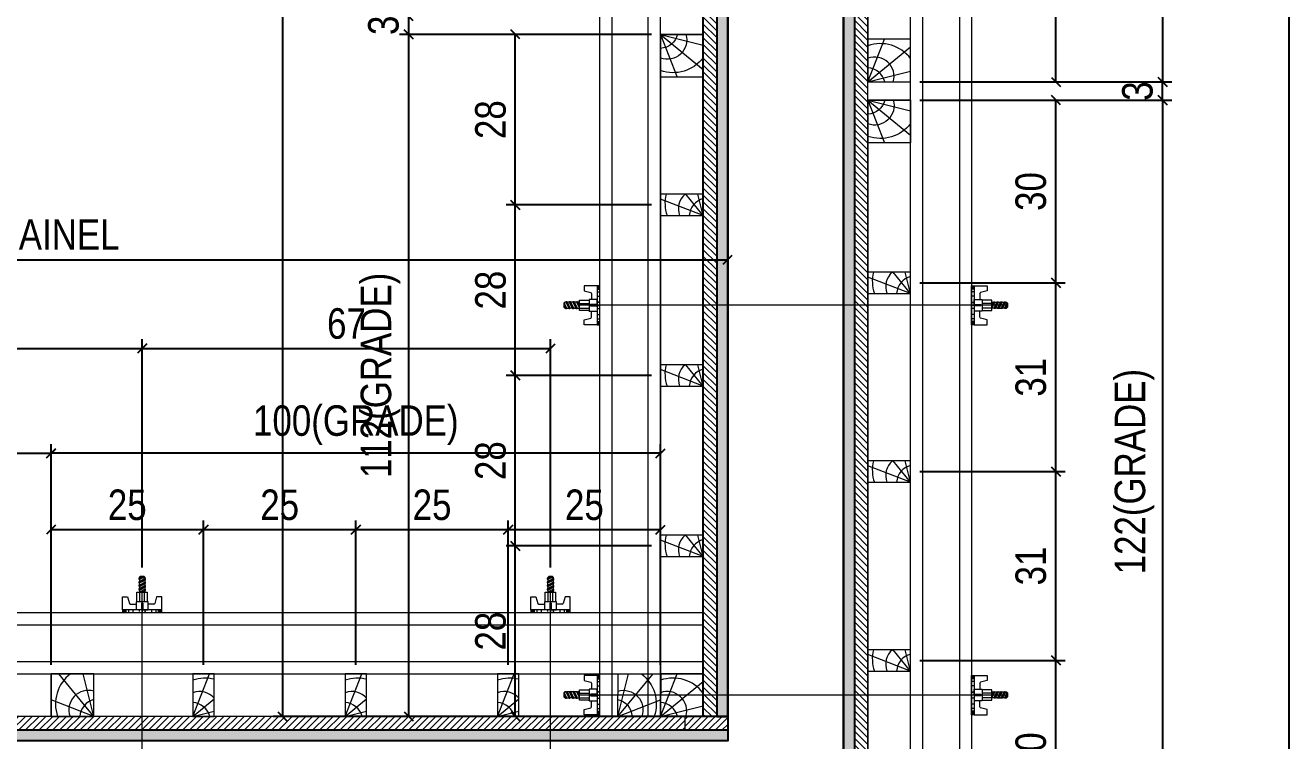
# Model space of a CAD drawing. Extents: x 14400 to 27878, y -21631 to 6985.
# Drawn here: x 16708.5 to 16986.4, y -2882.3 to -2724.8 of the extents above; entities that cross this region are included whole.
import ezdxf

# ---------------------------------------------------------------- set-up
doc = ezdxf.new("R2010")
doc.units = 0
for name, color, linetype in [('CHAPA', 1, 'Continuous'), ('COTA', 241, 'Continuous'), ('F-PILARES-S', 170, 'Continuous'), ('MEIO_PONT', 93, 'Continuous'), ('SARRAFO', 251, 'Continuous')]:
    doc.layers.add(name, color=color, linetype=linetype)
for name, color, linetype, lineweight in [('Hachura', 251, 'Continuous', 9), ('Madeira', 126, 'Continuous', 18), ('Perfil Metálico', 224, 'Continuous', 18)]:
    doc.layers.add(name, color=color, linetype=linetype, lineweight=lineweight)
doc.styles.add('COTA TECNICA 2X', font='techl___.ttf', dxfattribs={"height": 10})
doc.styles.add('ROMANS', font='romans.shx')
doc.dimstyles.new('Cota Seção interna', dxfattribs={"dimtxt": 7, "dimasz": 6, "dimexe": 0.18, "dimexo": 2, "dimgap": -4, "dimtad": 3, "dimdec": 1, "dimlfac": 0.5, "dimzin": 12, "dimdsep": 46, "dimtxsty": 'ROMANS', "dimblk": 'ARCHTICK', "dimcen": 0.09, "dimse1": 1, "dimse2": 1, "dimsd1": 1, "dimsd2": 1, "dimclrd": 180, "dimclre": 5, "dimclrt": 1, "dimadec": 0, "dimazin": 3, "dimtfac": 1, "dimtdec": 1, "dimtofl": 0, "dimtmove": 0, "dimatfit": 3, "dimldrblk": 'ARCHTICK', "dimfxl": 1, "dimtolj": 1, "dimtzin": 0, "dimarcsym": 0})
doc.dimstyles.new('SECAO PILAR', dxfattribs={"dimtxt": 10, "dimasz": 3, "dimexe": 3, "dimexo": 3, "dimgap": 3, "dimtad": 1, "dimdec": 1, "dimlfac": 0.5, "dimzin": 12, "dimdsep": 46, "dimtxsty": 'COTA TECNICA 2X', "dimblk1": 'OBLIQUE', "dimblk2": 'OBLIQUE', "dimsah": 1, "dimcen": 0.9, "dimclrd": 256, "dimclre": 256, "dimclrt": 256, "dimadec": 1, "dimazin": 3, "dimtfac": 1, "dimtdec": 1, "dimtmove": 0, "dimatfit": 3, "dimfxl": 1, "dimtolj": 1, "dimtzin": 12, "dimarcsym": 0})

# ---------------------------------------------------------------- blocks, each defined once
blk = doc.blocks.new('PONTALETE')
at = {"layer": 'Madeira'}
for q in [(2.71, 7), (7, 5.76), (7, 1.74)]:
    blk.add_line((0, 0), q, dxfattribs=at)
blk.add_lwpolyline([(0, 0), (7, 0), (7, 7), (0, 7)], close=True, dxfattribs=at)
for centre, radius, start, end in [((2.04, 0.06), 6.23, 37.2818, 109.0913), ((1.09, 0.9), 3.19, 343.603, 109.9847), ((-0.21, -0.78), 3.09, 14.6322, 86.0383)]:
    blk.add_arc(centre, radius, start, end, dxfattribs=at)
blk = doc.blocks.new('MEIO PONTALETE')
at = {"layer": 'Madeira'}
for q in [(2.71, 7), (3.5, 2.88), (3.5, 0.87)]:
    blk.add_line((0, 0), q, dxfattribs=at)
blk.add_lwpolyline([(0, 0), (3.5, 0), (3.5, 7), (0, 7)], close=True, dxfattribs=at)
for centre, radius, start, end in [((2.04, 0.06), 6.23, 76.4499, 109.0913), ((1.09, 0.9), 3.19, 40.9063, 109.9847), ((-0.21, -0.78), 3.09, 14.6322, 86.0383)]:
    blk.add_arc(centre, radius, start, end, dxfattribs=at)
blk = doc.blocks.new('_Oblique')
at = {"color": 0, "linetype": 'ByBlock', "lineweight": -2}
blk.add_line((-0.5, -0.5), (0.5, 0.5), dxfattribs=at)
blk = doc.blocks.new('*D1354')
at = {"layer": 'COTA', "lineweight": -2, "transparency": 16777216}
for p, q in [((487.23, 430.99), (404.52, 430.99)), ((407.52, 430.99), (407.52, 206.99)), ((487.2, 206.99), (404.52, 206.99))]:
    blk.add_line(p, q, dxfattribs=at)
at = {"layer": 'Defpoints', "color": 0, "transparency": 16777216}
for p in [(490.23, 430.99), (407.52, 206.99), (490.2, 206.99)]:
    blk.add_point(p, dxfattribs=at)
at = {"layer": 'COTA', "lineweight": -2, "transparency": 16777216, "xscale": 3, "yscale": 3, "zscale": 3}
for p, rotation in [((407.52, 430.99), 90), ((407.52, 206.99), 270)]:
    blk.add_blockref('_Oblique', p, dxfattribs=dict(at, rotation=rotation))
at = {"layer": 'COTA', "transparency": 16777216, "insert": (398.3, 318.99), "char_height": 10, "attachment_point": 5, "rotation": 90, "style": 'COTA TECNICA 2X'}
blk.add_mtext('\\A1;112(GRADE)', dxfattribs=at)
blk = doc.blocks.new('*D1355')
at = {"layer": 'COTA', "lineweight": -2, "transparency": 16777216}
for p, q in [((487.22, 374.99), (439.52, 374.99)), ((442.52, 318.99), (442.52, 374.99)), ((487.22, 318.99), (439.52, 318.99))]:
    blk.add_line(p, q, dxfattribs=at)
at = {"layer": 'Defpoints', "color": 0, "transparency": 16777216}
for p in [(442.52, 374.99), (490.22, 374.99), (490.22, 318.99)]:
    blk.add_point(p, dxfattribs=at)
at = {"layer": 'COTA', "lineweight": -2, "transparency": 16777216, "xscale": 3, "yscale": 3, "zscale": 3}
for p, rotation in [((442.52, 374.99), 90), ((442.52, 318.99), 270)]:
    blk.add_blockref('_Oblique', p, dxfattribs=dict(at, rotation=rotation))
at = {"layer": 'COTA', "transparency": 16777216, "insert": (434.43, 346.99), "char_height": 10, "attachment_point": 5, "rotation": 90, "style": 'COTA TECNICA 2X'}
blk.add_mtext('\\A1;28', dxfattribs=at)
blk = doc.blocks.new('*D1356')
at = {"layer": 'COTA', "lineweight": -2, "transparency": 16777216}
for p, q in [((487.22, 430.99), (439.52, 430.99)), ((442.52, 374.99), (442.52, 430.99)), ((487.22, 374.99), (439.52, 374.99))]:
    blk.add_line(p, q, dxfattribs=at)
at = {"layer": 'Defpoints', "color": 0, "transparency": 16777216}
for p in [(442.52, 430.99), (490.22, 430.99), (490.22, 374.99)]:
    blk.add_point(p, dxfattribs=at)
at = {"layer": 'COTA', "lineweight": -2, "transparency": 16777216, "xscale": 3, "yscale": 3, "zscale": 3}
for p, rotation in [((442.52, 430.99), 90), ((442.52, 374.99), 270)]:
    blk.add_blockref('_Oblique', p, dxfattribs=dict(at, rotation=rotation))
at = {"layer": 'COTA', "transparency": 16777216, "insert": (434.43, 402.99), "char_height": 10, "attachment_point": 5, "rotation": 90, "style": 'COTA TECNICA 2X'}
blk.add_mtext('\\A1;28', dxfattribs=at)
blk = doc.blocks.new('*D1357')
at = {"layer": 'COTA', "lineweight": -2, "transparency": 16777216}
for p, q in [((487.22, 262.99), (439.52, 262.99)), ((442.52, 206.99), (442.52, 262.99)), ((487.25, 206.99), (439.52, 206.99))]:
    blk.add_line(p, q, dxfattribs=at)
at = {"layer": 'Defpoints', "color": 0, "transparency": 16777216}
for p in [(442.52, 262.99), (490.22, 262.99), (490.25, 206.99)]:
    blk.add_point(p, dxfattribs=at)
at = {"layer": 'COTA', "lineweight": -2, "transparency": 16777216, "xscale": 3, "yscale": 3, "zscale": 3}
for p, rotation in [((442.52, 262.99), 90), ((442.52, 206.99), 270)]:
    blk.add_blockref('_Oblique', p, dxfattribs=dict(at, rotation=rotation))
at = {"layer": 'COTA', "transparency": 16777216, "insert": (434.43, 234.99), "char_height": 10, "attachment_point": 5, "rotation": 90, "style": 'COTA TECNICA 2X'}
blk.add_mtext('\\A1;28', dxfattribs=at)
blk = doc.blocks.new('*D1358')
at = {"layer": 'COTA', "lineweight": -2, "transparency": 16777216}
for p, q in [((487.22, 318.99), (439.52, 318.99)), ((442.52, 262.99), (442.52, 318.99)), ((487.22, 262.99), (439.52, 262.99))]:
    blk.add_line(p, q, dxfattribs=at)
at = {"layer": 'Defpoints', "color": 0, "transparency": 16777216}
for p in [(442.52, 318.99), (490.22, 318.99), (490.22, 262.99)]:
    blk.add_point(p, dxfattribs=at)
at = {"layer": 'COTA', "lineweight": -2, "transparency": 16777216, "xscale": 3, "yscale": 3, "zscale": 3}
for p, rotation in [((442.52, 318.99), 90), ((442.52, 262.99), 270)]:
    blk.add_blockref('_Oblique', p, dxfattribs=dict(at, rotation=rotation))
at = {"layer": 'COTA', "transparency": 16777216, "insert": (434.43, 290.99), "char_height": 10, "attachment_point": 5, "rotation": 90, "style": 'COTA TECNICA 2X'}
blk.add_mtext('\\A1;28', dxfattribs=at)
blk = doc.blocks.new('*D1402')
at = {"layer": 'COTA', "lineweight": -2, "transparency": 16777216}
for p, q in [((487.22, 436.99), (404.52, 436.99)), ((407.52, 436.99), (407.52, 430.99)), ((487.22, 430.99), (404.52, 430.99))]:
    blk.add_line(p, q, dxfattribs=at)
at = {"layer": 'Defpoints', "color": 0, "transparency": 16777216}
for p in [(490.22, 436.99), (407.52, 430.99), (490.22, 430.99)]:
    blk.add_point(p, dxfattribs=at)
at = {"layer": 'COTA', "lineweight": -2, "transparency": 16777216, "xscale": 3, "yscale": 3, "zscale": 3}
for p, rotation in [((407.52, 436.99), 90), ((407.52, 430.99), 270)]:
    blk.add_blockref('_Oblique', p, dxfattribs=dict(at, rotation=rotation))
at = {"layer": 'COTA', "transparency": 16777216, "insert": (399.3, 433.99), "char_height": 10, "attachment_point": 5, "rotation": 90, "style": 'COTA TECNICA 2X'}
blk.add_mtext('\\A1;3', dxfattribs=at)
blk = doc.blocks.new('*D361')
at = {"layer": 'COTA', "color": 180, "lineweight": -2, "transparency": 16777216}
for p, q in [((25663.03, -1930.15), (25648.03, -1930.15)), ((25648.03, -1930.15), (25648.03, -1956.15)), ((25663.03, -1956.15), (25663.03, -1930.15)), ((25648.03, -1956.15), (25663.03, -1956.15))]:
    blk.add_line(p, q, dxfattribs=at)
at = {"layer": 'Defpoints', "color": 0, "transparency": 16777216}
for p in [(25646.55, -1493.15), (25667.03, -1493.15), (25646.55, -2393.15)]:
    blk.add_point(p, dxfattribs=at)
at = {"layer": 'COTA', "color": 1, "transparency": 16777216, "insert": (25655.53, -1943.15), "char_height": 7, "attachment_point": 5, "rotation": 90, "style": 'ROMANS'}
blk.add_mtext('\\A1;450', dxfattribs=at)
blk = doc.blocks.new('_ArchTick')
at = {"color": 0, "linetype": 'ByBlock', "const_width": 0.15}
blk.add_lwpolyline([(-0.5, -0.5), (0.5, 0.5)], dxfattribs=at)
blk = doc.blocks.new('*D1369')
at = {"layer": 'COTA', "lineweight": -2, "transparency": 16777216}
for p, q in [((290.19, 223.95), (290.19, 271.33)), ((340.21, 223.95), (340.21, 271.33)), ((290.19, 268.33), (340.21, 268.33))]:
    blk.add_line(p, q, dxfattribs=at)
at = {"layer": 'Defpoints', "color": 0, "transparency": 16777216}
for p in [(340.21, 268.33), (290.19, 220.95), (340.21, 220.95)]:
    blk.add_point(p, dxfattribs=at)
at = {"layer": 'COTA', "lineweight": -2, "transparency": 16777216, "xscale": 3, "yscale": 3, "zscale": 3, "rotation": 180}
blk.add_blockref('_Oblique', (290.19, 268.33), dxfattribs=at)
at = {"layer": 'COTA', "lineweight": -2, "transparency": 16777216, "xscale": 3, "yscale": 3, "zscale": 3}
blk.add_blockref('_Oblique', (340.21, 268.33), dxfattribs=at)
at = {"layer": 'COTA', "transparency": 16777216, "insert": (315.2, 276.44), "char_height": 10, "attachment_point": 5, "style": 'COTA TECNICA 2X'}
blk.add_mtext('\\A1;25', dxfattribs=at)
blk = doc.blocks.new('*D1370')
at = {"layer": 'COTA', "lineweight": -2, "transparency": 16777216}
for p, q in [((340.21, 223.95), (340.21, 271.33)), ((390.21, 223.95), (390.21, 271.33)), ((340.21, 268.33), (390.21, 268.33))]:
    blk.add_line(p, q, dxfattribs=at)
at = {"layer": 'Defpoints', "color": 0, "transparency": 16777216}
for p in [(390.21, 268.33), (340.21, 220.95), (390.21, 220.95)]:
    blk.add_point(p, dxfattribs=at)
at = {"layer": 'COTA', "lineweight": -2, "transparency": 16777216, "xscale": 3, "yscale": 3, "zscale": 3, "rotation": 180}
blk.add_blockref('_Oblique', (340.21, 268.33), dxfattribs=at)
at = {"layer": 'COTA', "lineweight": -2, "transparency": 16777216, "xscale": 3, "yscale": 3, "zscale": 3}
blk.add_blockref('_Oblique', (390.21, 268.33), dxfattribs=at)
at = {"layer": 'COTA', "transparency": 16777216, "insert": (365.21, 276.44), "char_height": 10, "attachment_point": 5, "style": 'COTA TECNICA 2X'}
blk.add_mtext('\\A1;25', dxfattribs=at)
blk = doc.blocks.new('*D1371')
at = {"layer": 'COTA', "lineweight": -2, "transparency": 16777216}
for p, q in [((390.21, 223.95), (390.21, 271.33)), ((440.21, 223.95), (440.21, 271.33)), ((390.21, 268.33), (440.21, 268.33))]:
    blk.add_line(p, q, dxfattribs=at)
at = {"layer": 'Defpoints', "color": 0, "transparency": 16777216}
for p in [(440.21, 268.33), (390.21, 220.95), (440.21, 220.95)]:
    blk.add_point(p, dxfattribs=at)
at = {"layer": 'COTA', "lineweight": -2, "transparency": 16777216, "xscale": 3, "yscale": 3, "zscale": 3, "rotation": 180}
blk.add_blockref('_Oblique', (390.21, 268.33), dxfattribs=at)
at = {"layer": 'COTA', "lineweight": -2, "transparency": 16777216, "xscale": 3, "yscale": 3, "zscale": 3}
blk.add_blockref('_Oblique', (440.21, 268.33), dxfattribs=at)
at = {"layer": 'COTA', "transparency": 16777216, "insert": (415.21, 276.44), "char_height": 10, "attachment_point": 5, "style": 'COTA TECNICA 2X'}
blk.add_mtext('\\A1;25', dxfattribs=at)
blk = doc.blocks.new('*D1372')
at = {"layer": 'COTA', "lineweight": -2, "transparency": 16777216}
for p, q in [((290.19, 223.95), (290.19, 296.43)), ((490.2, 223.97), (490.2, 296.43)), ((490.2, 293.43), (290.19, 293.43))]:
    blk.add_line(p, q, dxfattribs=at)
at = {"layer": 'Defpoints', "color": 0, "transparency": 16777216}
for p in [(290.19, 293.43), (290.19, 220.95), (490.2, 220.97)]:
    blk.add_point(p, dxfattribs=at)
at = {"layer": 'COTA', "lineweight": -2, "transparency": 16777216, "xscale": 3, "yscale": 3, "zscale": 3, "rotation": 180}
blk.add_blockref('_Oblique', (290.19, 293.43), dxfattribs=at)
at = {"layer": 'COTA', "lineweight": -2, "transparency": 16777216, "xscale": 3, "yscale": 3, "zscale": 3}
blk.add_blockref('_Oblique', (490.2, 293.43), dxfattribs=at)
at = {"layer": 'COTA', "transparency": 16777216, "insert": (390.19, 302.65), "char_height": 10, "attachment_point": 5, "style": 'COTA TECNICA 2X'}
blk.add_mtext('\\A1;100(GRADE)', dxfattribs=at)
blk = doc.blocks.new('*D1373')
at = {"layer": 'COTA', "lineweight": -2, "transparency": 16777216}
for p, q in [((440.21, 223.95), (440.21, 271.33)), ((490.2, 224.01), (490.2, 271.33)), ((440.21, 268.33), (490.2, 268.33))]:
    blk.add_line(p, q, dxfattribs=at)
at = {"layer": 'Defpoints', "color": 0, "transparency": 16777216}
for p in [(490.2, 268.33), (440.21, 220.95), (490.2, 221.01)]:
    blk.add_point(p, dxfattribs=at)
at = {"layer": 'COTA', "lineweight": -2, "transparency": 16777216, "xscale": 3, "yscale": 3, "zscale": 3, "rotation": 180}
blk.add_blockref('_Oblique', (440.21, 268.33), dxfattribs=at)
at = {"layer": 'COTA', "lineweight": -2, "transparency": 16777216, "xscale": 3, "yscale": 3, "zscale": 3}
blk.add_blockref('_Oblique', (490.2, 268.33), dxfattribs=at)
at = {"layer": 'COTA', "transparency": 16777216, "insert": (465.2, 276.44), "char_height": 10, "attachment_point": 5, "style": 'COTA TECNICA 2X'}
blk.add_mtext('\\A1;25', dxfattribs=at)
blk = doc.blocks.new('*D1401')
at = {"layer": 'COTA', "lineweight": -2, "transparency": 16777216}
for p, q in [((250.21, 223.98), (250.21, 296.43)), ((290.24, 223.94), (290.24, 296.43)), ((250.21, 293.43), (290.24, 293.43))]:
    blk.add_line(p, q, dxfattribs=at)
at = {"layer": 'Defpoints', "color": 0, "transparency": 16777216}
for p in [(290.24, 293.43), (250.21, 220.98), (290.24, 220.94)]:
    blk.add_point(p, dxfattribs=at)
at = {"layer": 'COTA', "lineweight": -2, "transparency": 16777216, "xscale": 3, "yscale": 3, "zscale": 3, "rotation": 180}
blk.add_blockref('_Oblique', (250.21, 293.43), dxfattribs=at)
at = {"layer": 'COTA', "lineweight": -2, "transparency": 16777216, "xscale": 3, "yscale": 3, "zscale": 3}
blk.add_blockref('_Oblique', (290.24, 293.43), dxfattribs=at)
at = {"layer": 'COTA', "transparency": 16777216, "insert": (270.22, 301.53), "char_height": 10, "attachment_point": 5, "style": 'COTA TECNICA 2X'}
blk.add_mtext('\\A1;20', dxfattribs=at)
blk = doc.blocks.new('*D1379')
at = {"layer": 'COTA', "lineweight": -2, "transparency": 16777216}
for p, q in [((575.24, 409.39), (657.95, 409.39)), ((654.95, 409.39), (654.95, 165.39)), ((575.27, 165.39), (657.95, 165.39))]:
    blk.add_line(p, q, dxfattribs=at)
at = {"layer": 'Defpoints', "color": 0, "transparency": 16777216}
for p in [(572.24, 409.39), (572.27, 165.39), (654.95, 165.39)]:
    blk.add_point(p, dxfattribs=at)
at = {"layer": 'COTA', "lineweight": -2, "transparency": 16777216, "xscale": 3, "yscale": 3, "zscale": 3}
for p, rotation in [((654.95, 409.39), 90), ((654.95, 165.39), 270)]:
    blk.add_blockref('_Oblique', p, dxfattribs=dict(at, rotation=rotation))
at = {"layer": 'COTA', "transparency": 16777216, "insert": (645.73, 287.39), "char_height": 10, "attachment_point": 5, "rotation": 90, "style": 'COTA TECNICA 2X'}
blk.add_mtext('\\A1;122(GRADE)', dxfattribs=at)
blk = doc.blocks.new('*D1380')
at = {"layer": 'COTA', "lineweight": -2, "transparency": 16777216}
for p, q in [((575.26, 349.39), (622.95, 349.39)), ((619.95, 287.39), (619.95, 349.39)), ((575.26, 287.39), (622.95, 287.39))]:
    blk.add_line(p, q, dxfattribs=at)
at = {"layer": 'Defpoints', "color": 0, "transparency": 16777216}
for p in [(572.26, 349.39), (619.95, 349.39), (572.26, 287.39)]:
    blk.add_point(p, dxfattribs=at)
at = {"layer": 'COTA', "lineweight": -2, "transparency": 16777216, "xscale": 3, "yscale": 3, "zscale": 3}
for p, rotation in [((619.95, 349.39), 90), ((619.95, 287.39), 270)]:
    blk.add_blockref('_Oblique', p, dxfattribs=dict(at, rotation=rotation))
at = {"layer": 'COTA', "transparency": 16777216, "insert": (611.73, 318.39), "char_height": 10, "attachment_point": 5, "rotation": 90, "style": 'COTA TECNICA 2X'}
blk.add_mtext('\\A1;31', dxfattribs=at)
blk = doc.blocks.new('*D1381')
at = {"layer": 'COTA', "lineweight": -2, "transparency": 16777216}
for p, q in [((575.26, 409.39), (622.95, 409.39)), ((619.95, 349.39), (619.95, 409.39)), ((575.26, 349.39), (622.95, 349.39))]:
    blk.add_line(p, q, dxfattribs=at)
at = {"layer": 'Defpoints', "color": 0, "transparency": 16777216}
for p in [(572.26, 409.39), (619.95, 409.39), (572.26, 349.39)]:
    blk.add_point(p, dxfattribs=at)
at = {"layer": 'COTA', "lineweight": -2, "transparency": 16777216, "xscale": 3, "yscale": 3, "zscale": 3}
for p, rotation in [((619.95, 409.39), 90), ((619.95, 349.39), 270)]:
    blk.add_blockref('_Oblique', p, dxfattribs=dict(at, rotation=rotation))
at = {"layer": 'COTA', "transparency": 16777216, "insert": (611.73, 379.39), "char_height": 10, "attachment_point": 5, "rotation": 90, "style": 'COTA TECNICA 2X'}
blk.add_mtext('\\A1;30', dxfattribs=at)
blk = doc.blocks.new('*D1382')
at = {"layer": 'COTA', "lineweight": -2, "transparency": 16777216}
for p, q in [((575.26, 225.39), (622.95, 225.39)), ((619.95, 165.39), (619.95, 225.39)), ((575.23, 165.39), (622.95, 165.39))]:
    blk.add_line(p, q, dxfattribs=at)
at = {"layer": 'Defpoints', "color": 0, "transparency": 16777216}
for p in [(572.26, 225.39), (619.95, 225.39), (572.23, 165.39)]:
    blk.add_point(p, dxfattribs=at)
at = {"layer": 'COTA', "lineweight": -2, "transparency": 16777216, "xscale": 3, "yscale": 3, "zscale": 3}
for p, rotation in [((619.95, 225.39), 90), ((619.95, 165.39), 270)]:
    blk.add_blockref('_Oblique', p, dxfattribs=dict(at, rotation=rotation))
at = {"layer": 'COTA', "transparency": 16777216, "insert": (611.73, 195.39), "char_height": 10, "attachment_point": 5, "rotation": 90, "style": 'COTA TECNICA 2X'}
blk.add_mtext('\\A1;30', dxfattribs=at)
blk = doc.blocks.new('*D1383')
at = {"layer": 'COTA', "lineweight": -2, "transparency": 16777216}
for p, q in [((575.26, 287.39), (622.95, 287.39)), ((619.95, 225.39), (619.95, 287.39)), ((575.26, 225.39), (622.95, 225.39))]:
    blk.add_line(p, q, dxfattribs=at)
at = {"layer": 'Defpoints', "color": 0, "transparency": 16777216}
for p in [(572.26, 287.39), (619.95, 287.39), (572.26, 225.39)]:
    blk.add_point(p, dxfattribs=at)
at = {"layer": 'COTA', "lineweight": -2, "transparency": 16777216, "xscale": 3, "yscale": 3, "zscale": 3}
for p, rotation in [((619.95, 287.39), 90), ((619.95, 225.39), 270)]:
    blk.add_blockref('_Oblique', p, dxfattribs=dict(at, rotation=rotation))
at = {"layer": 'COTA', "transparency": 16777216, "insert": (611.73, 256.39), "char_height": 10, "attachment_point": 5, "rotation": 90, "style": 'COTA TECNICA 2X'}
blk.add_mtext('\\A1;31', dxfattribs=at)
blk = doc.blocks.new('*D1389')
at = {"layer": 'COTA', "lineweight": -2, "transparency": 16777216}
for p, q in [((575.24, 639.39), (657.95, 639.39)), ((654.95, 639.39), (654.95, 415.39)), ((575.27, 415.39), (657.95, 415.39))]:
    blk.add_line(p, q, dxfattribs=at)
at = {"layer": 'Defpoints', "color": 0, "transparency": 16777216}
for p in [(572.24, 639.39), (572.27, 415.39), (654.95, 415.39)]:
    blk.add_point(p, dxfattribs=at)
at = {"layer": 'COTA', "lineweight": -2, "transparency": 16777216, "xscale": 3, "yscale": 3, "zscale": 3}
for p, rotation in [((654.95, 639.39), 90), ((654.95, 415.39), 270)]:
    blk.add_blockref('_Oblique', p, dxfattribs=dict(at, rotation=rotation))
at = {"layer": 'COTA', "transparency": 16777216, "insert": (645.73, 527.39), "char_height": 10, "attachment_point": 5, "rotation": 90, "style": 'COTA TECNICA 2X'}
blk.add_mtext('\\A1;112(GRADE)', dxfattribs=at)
blk = doc.blocks.new('*D1392')
at = {"layer": 'COTA', "lineweight": -2, "transparency": 16777216}
for p, q in [((575.26, 471.39), (622.95, 471.39)), ((619.95, 415.39), (619.95, 471.39)), ((575.23, 415.39), (622.95, 415.39))]:
    blk.add_line(p, q, dxfattribs=at)
at = {"layer": 'Defpoints', "color": 0, "transparency": 16777216}
for p in [(572.26, 471.39), (619.95, 471.39), (572.23, 415.39)]:
    blk.add_point(p, dxfattribs=at)
at = {"layer": 'COTA', "lineweight": -2, "transparency": 16777216, "xscale": 3, "yscale": 3, "zscale": 3}
for p, rotation in [((619.95, 471.39), 90), ((619.95, 415.39), 270)]:
    blk.add_blockref('_Oblique', p, dxfattribs=dict(at, rotation=rotation))
at = {"layer": 'COTA', "transparency": 16777216, "insert": (611.86, 443.39), "char_height": 10, "attachment_point": 5, "rotation": 90, "style": 'COTA TECNICA 2X'}
blk.add_mtext('\\A1;28', dxfattribs=at)
blk = doc.blocks.new('*D1412')
at = {"layer": 'COTA', "lineweight": -2, "transparency": 16777216}
for p, q in [((575.26, 415.39), (657.95, 415.39)), ((654.95, 409.39), (654.95, 415.39)), ((575.26, 409.39), (657.95, 409.39))]:
    blk.add_line(p, q, dxfattribs=at)
at = {"layer": 'Defpoints', "color": 0, "transparency": 16777216}
for p in [(572.26, 415.39), (654.95, 415.39), (572.26, 409.39)]:
    blk.add_point(p, dxfattribs=at)
at = {"layer": 'COTA', "lineweight": -2, "transparency": 16777216, "xscale": 3, "yscale": 3, "zscale": 3}
for p, rotation in [((654.95, 415.39), 90), ((654.95, 409.39), 270)]:
    blk.add_blockref('_Oblique', p, dxfattribs=dict(at, rotation=rotation))
at = {"layer": 'COTA', "transparency": 16777216, "insert": (646.73, 412.39), "char_height": 10, "attachment_point": 5, "rotation": 90, "style": 'COTA TECNICA 2X'}
blk.add_mtext('\\A1;3', dxfattribs=at)
blk = doc.blocks.new('C')
at = {"layer": 'Hachura', "color": 0}
for p, q in [((0, 3.22), (0, -3.22)), ((0.45, 3.22), (0, 3.22)), ((0.46, 3.16), (0, 3.16)), ((0.46, 3.05), (0, 3.05)), ((0.46, 2.88), (0, 2.88)), ((0, 2.75), (0, -1.16)), ((0.46, 2.65), (0, 2.65)), ((0.46, 2.23), (0, 2.23)), ((0.45, -3.23), (0.45, 3.22)), ((0.45, 3.22), (2.58, 3.22)), ((2.58, 2.39), (1.47, 2.09)), ((2.58, 3.22), (2.58, 2.39)), ((0.46, 1.51), (0, 1.51)), ((0.39, 0.49), (0.17, 0.49)), ((1.74, 0.97), (0.45, 0.97)), ((1.45, 0.1), (0.45, 0.1)), ((1.35, 1.94), (1.35, 0.96)), ((1.74, -0.97), (1.74, 0.97)), ((1.74, 0.97), (1.74, 0.84)), ((1.74, 0.97), (1.74, 0.84)), ((1.74, 0.84), (3.35, 0.84)), ((3.35, 0.45), (1.74, 0.45)), ((3.32, 0.84), (3.32, -0.84)), ((3.35, 0.84), (3.35, -0.84)), ((3.68, 0.45), (3.35, 0.45)), ((3.84, -0.52), (3.35, 0.45)), ((3.35, 0.06), (3.67, -0.57)), ((3.68, 0.45), (4.16, -0.52)), ((3.72, 0.5), (4.25, -0.57)), ((4.37, -0.55), (3.83, 0.53)), ((4.15, 0.45), (3.93, 0.45)), ((4.42, -0.52), (3.93, 0.45)), ((4.15, 0.45), (4.26, 0.45)), ((4.26, 0.45), (4.74, -0.52)), ((4.3, 0.5), (4.83, -0.57)), ((4.95, -0.55), (4.41, 0.53)), ((4.51, 0.45), (4.84, 0.45)), ((5, -0.52), (4.51, 0.45)), ((4.84, 0.45), (5.32, -0.52)), ((4.88, 0.5), (5.41, -0.57)), ((5.53, -0.55), (4.99, 0.53)), ((5.58, -0.52), (5.09, 0.45)), ((5.42, 0.45), (5.09, 0.45)), ((5.58, -0.52), (5.09, 0.45)), ((5.42, 0.45), (5.74, -0.19)), ((5.46, 0.5), (5.74, -0.07)), ((5.74, 0.19), (5.57, 0.53)), ((5.74, 0.32), (5.68, 0.45)), ((5.68, 0.45), (5.74, 0.45)), ((5.74, 0.45), (5.9, 0.29)), ((5.74, 0.45), (5.74, -0.52)), ((5.9, -0.36), (5.9, 0.29)), ((0.45, 0), (0, 0)), ((0.46, -1.52), (0, -1.52)), ((0.08, -0.48), (0.29, -0.48)), ((0.29, -0.48), (0.4, -0.48)), ((0.45, 0), (0.45, -0.97)), ((0.45, -0.16), (1.45, -0.16)), ((0.45, -0.65), (0.45, -0.32)), ((0.45, -3.23), (0.45, -0.65)), ((0.45, -0.97), (1.74, -0.97)), ((1.35, -1.94), (1.35, -0.97)), ((3.35, -0.32), (1.74, -0.32)), ((3.35, -0.84), (1.74, -0.84)), ((3.35, -0.07), (3.58, -0.52)), ((3.35, -0.52), (3.58, -0.52)), ((3.84, -0.52), (4.16, -0.52)), ((4.42, -0.52), (4.74, -0.52)), ((4.63, -0.52), (4.74, -0.52)), ((5, -0.52), (5.32, -0.52)), ((5.58, -0.52), (5.74, -0.52)), ((5.74, -0.52), (5.9, -0.36)), ((5.74, -0.52), (5.74, -0.52)), ((0.46, -2.23), (0, -2.23)), ((0.46, -2.65), (0, -2.65)), ((0.46, -2.88), (0, -2.88)), ((0.46, -3.05), (0, -3.05)), ((0.46, -3.16), (0, -3.16)), ((0, -3.22), (2.57, -3.22)), ((2.58, -2.39), (1.47, -2.1)), ((2.58, -3.23), (2.58, -2.39))]:
    blk.add_line(p, q, dxfattribs=at)
for centre, radius, start, end in [((1.52, 1.94), 0.161, 104.7436, 180), ((1.44, -0.03), 0.129, 272.695, 87.305), ((3.81, 0.39), 0.143, 25.5688, 154.4312), ((4.39, 0.39), 0.143, 25.5688, 154.4312), ((4.97, 0.39), 0.143, 25.5688, 154.4312), ((5.55, 0.39), 0.143, 25.5688, 154.4312), ((0.17, -0.37), 0.174, 221.744, 317.8592), ((1.52, -1.94), 0.161, 180, 255.2564), ((3.71, -0.4), 0.174, 222.1408, 318.256), ((4.29, -0.4), 0.174, 222.1408, 318.256), ((4.87, -0.4), 0.174, 222.1408, 318.256), ((5.45, -0.4), 0.174, 222.1408, 318.256), ((5.61, -0.4), 0.174, 317.8592, 318.256)]:
    blk.add_arc(centre, radius, start, end, dxfattribs=at)
blk = doc.blocks.new('*D1407')
at = {"layer": 'COTA', "lineweight": -2, "transparency": 16777216}
for p, q in [((186.13, 255.93), (186.13, 330.88)), ((186.13, 327.88), (320.13, 327.88)), ((320.13, 255.93), (320.13, 330.88))]:
    blk.add_line(p, q, dxfattribs=at)
at = {"layer": 'Defpoints', "color": 0, "transparency": 16777216}
for p in [(320.13, 327.88), (186.13, 252.93), (320.13, 252.93)]:
    blk.add_point(p, dxfattribs=at)
at = {"layer": 'COTA', "lineweight": -2, "transparency": 16777216, "xscale": 3, "yscale": 3, "zscale": 3, "rotation": 180}
blk.add_blockref('_Oblique', (186.13, 327.88), dxfattribs=at)
at = {"layer": 'COTA', "lineweight": -2, "transparency": 16777216, "xscale": 3, "yscale": 3, "zscale": 3}
blk.add_blockref('_Oblique', (320.13, 327.88), dxfattribs=at)
at = {"layer": 'COTA', "transparency": 16777216, "insert": (253.13, 335.98), "char_height": 10, "attachment_point": 5, "style": 'COTA TECNICA 2X'}
blk.add_mtext('\\A1;67', dxfattribs=at)
blk = doc.blocks.new('*D1405')
at = {"layer": 'COTA', "lineweight": -2, "transparency": 16777216}
for p, q in [((320.13, 255.93), (320.13, 330.88)), ((320.13, 327.88), (454.13, 327.88)), ((454.13, 255.93), (454.13, 330.88))]:
    blk.add_line(p, q, dxfattribs=at)
at = {"layer": 'Defpoints', "color": 0, "transparency": 16777216}
for p in [(454.13, 327.88), (320.13, 252.93), (454.13, 252.93)]:
    blk.add_point(p, dxfattribs=at)
at = {"layer": 'COTA', "lineweight": -2, "transparency": 16777216, "xscale": 3, "yscale": 3, "zscale": 3, "rotation": 180}
blk.add_blockref('_Oblique', (320.13, 327.88), dxfattribs=at)
at = {"layer": 'COTA', "lineweight": -2, "transparency": 16777216, "xscale": 3, "yscale": 3, "zscale": 3}
blk.add_blockref('_Oblique', (454.13, 327.88), dxfattribs=at)
at = {"layer": 'COTA', "transparency": 16777216, "insert": (387.13, 335.98), "char_height": 10, "attachment_point": 5, "style": 'COTA TECNICA 2X'}
blk.add_mtext('\\A1;67', dxfattribs=at)
blk = doc.blocks.new('*D1394')
at = {"layer": 'COTA', "linetype": 'ByBlock', "lineweight": -2, "transparency": 16777216}
for p, q in [((509.17, 1121.06), (363.1, 1121.06)), ((366.1, 1121.06), (366.1, 206.99)), ((509.22, 206.99), (363.1, 206.99))]:
    blk.add_line(p, q, dxfattribs=at)
at = {"layer": 'Defpoints', "color": 0, "linetype": 'ByBlock', "transparency": 16777216}
for p in [(512.17, 1121.06), (366.1, 206.99), (512.22, 206.99)]:
    blk.add_point(p, dxfattribs=at)
at = {"layer": 'COTA', "linetype": 'ByBlock', "lineweight": -2, "transparency": 16777216, "xscale": 3, "yscale": 3, "zscale": 3}
for p, rotation in [((366.1, 1121.06), 90), ((366.1, 206.99), 270)]:
    blk.add_blockref('_Oblique', p, dxfattribs=dict(at, rotation=rotation))
at = {"layer": 'COTA', "linetype": 'ByBlock', "transparency": 16777216, "insert": (357.99, 664.03), "char_height": 10, "attachment_point": 5, "rotation": 90, "style": 'COTA TECNICA 2X'}
blk.add_mtext('\\A1;457 PAINEL', dxfattribs=at)
blk = doc.blocks.new('*D1396')
at = {"layer": 'COTA', "linetype": 'ByBlock', "lineweight": -2, "transparency": 16777216}
for p, q in [((553.26, 1121.06), (699.33, 1121.06)), ((696.33, 1121.06), (696.33, 160.99)), ((575.22, 160.99), (699.33, 160.99))]:
    blk.add_line(p, q, dxfattribs=at)
at = {"layer": 'Defpoints', "color": 0, "linetype": 'ByBlock', "transparency": 16777216}
for p in [(550.26, 1121.06), (572.22, 160.99), (696.33, 160.99)]:
    blk.add_point(p, dxfattribs=at)
at = {"layer": 'COTA', "linetype": 'ByBlock', "lineweight": -2, "transparency": 16777216, "xscale": 3, "yscale": 3, "zscale": 3}
for p, rotation in [((696.33, 1121.06), 90), ((696.33, 160.99), 270)]:
    blk.add_blockref('_Oblique', p, dxfattribs=dict(at, rotation=rotation))
at = {"layer": 'COTA', "linetype": 'ByBlock', "transparency": 16777216, "insert": (688.21, 641.03), "char_height": 10, "attachment_point": 5, "rotation": 90, "style": 'COTA TECNICA 2X'}
blk.add_mtext('\\A1;480 PAINEL', dxfattribs=at)
blk = doc.blocks.new('*D1397')
at = {"layer": 'COTA', "lineweight": -2, "transparency": 16777216}
for p, q in [((50.12, 223.94), (50.12, 359.98)), ((50.12, 356.98), (512.22, 356.98)), ((512.22, 267.16), (512.22, 359.98))]:
    blk.add_line(p, q, dxfattribs=at)
at = {"layer": 'Defpoints', "color": 0, "transparency": 16777216}
for p in [(512.22, 356.98), (512.22, 264.16), (50.12, 220.94)]:
    blk.add_point(p, dxfattribs=at)
at = {"layer": 'COTA', "lineweight": -2, "transparency": 16777216, "xscale": 3, "yscale": 3, "zscale": 3, "rotation": 180}
blk.add_blockref('_Oblique', (50.12, 356.98), dxfattribs=at)
at = {"layer": 'COTA', "lineweight": -2, "transparency": 16777216, "xscale": 3, "yscale": 3, "zscale": 3}
blk.add_blockref('_Oblique', (512.22, 356.98), dxfattribs=at)
at = {"layer": 'COTA', "transparency": 16777216, "insert": (281.17, 365.2), "char_height": 10, "attachment_point": 5, "style": 'COTA TECNICA 2X'}
blk.add_mtext('\\A1;231 PAINEL', dxfattribs=at)
blk = doc.blocks.new('A$C158c4ecb')
at = {"layer": 'Hachura'}
h = blk.add_hatch(dxfattribs=at)
h.set_pattern_fill('ANSI31', color=256, scale=0.5, angle=270, style=0)
h.set_pattern_definition([(315, (23035.6786, -8378.4874), (1.12253202, 1.12253202), [])])
h.paths.add_polyline_path([(508.62, 206.99), (504.22, 206.99), (504.22, 1120.99), (508.62, 1120.99)])
h = blk.add_hatch(color=256, dxfattribs=at)
h.dxf.hatch_style = 1
h.paths.add_polyline_path([(512.22, 206.99), (512.22, 1120.99), (508.62, 1120.99), (508.62, 206.99)])
h = blk.add_hatch(color=256, dxfattribs=at)
h.dxf.hatch_style = 1
h.paths.add_polyline_path([(550.22, 160.99), (550.22, 1120.99), (553.82, 1120.99), (553.82, 160.99)])
h = blk.add_hatch(dxfattribs=at)
h.set_pattern_fill('ANSI31', color=256, scale=0.5, angle=270, style=0)
h.set_pattern_definition([(315, (23023.6786, -8378.4874), (1.12253202, 1.12253202), [])])
h.paths.add_polyline_path([(553.84, 160.99), (558.24, 160.99), (558.22, 1120.99), (553.82, 1120.99)])
h = blk.add_hatch(dxfattribs=at)
h.set_pattern_fill('ANSI31', color=256, scale=0.5, angle=360, style=0)
h.set_pattern_definition([(45, (7214.9606, 2008.2292), (-1.122532, 1.122532), [])])
h.paths.add_polyline_path([(498.22, 202.59), (498.22, 206.99), (50.22, 207.03), (50.22, 202.59)])
h = blk.add_hatch(dxfattribs=at)
h.set_pattern_fill('ANSI31', color=256, scale=0.5, angle=360, style=0)
h.set_pattern_definition([(45, (-25134.337, 2592.1387), (-1.12253202, 1.12253202), [])])
h.paths.add_polyline_path([(512.22, 206.99), (498.22, 206.99), (498.22, 202.59), (512.22, 202.59)])
h = blk.add_hatch(color=256, dxfattribs=at)
h.dxf.hatch_style = 1
h.paths.add_polyline_path([(512.22, 198.99), (512.22, 202.59), (50.22, 202.59), (50.22, 198.99)])
at = {"layer": 'CHAPA'}
for points in [[(512.22, 206.99), (512.22, 1120.99), (508.62, 1120.99), (508.62, 206.99)], [(550.22, 160.99), (550.22, 1120.99), (553.82, 1120.99), (553.82, 160.99)], [(512.22, 198.99), (50.22, 198.99), (50.22, 202.59), (512.22, 202.59)]]:
    blk.add_lwpolyline(points, close=True, dxfattribs=at)
at = {"layer": 'F-PILARES-S', "linetype": 'Continuous'}
blk.add_lwpolyline([(550.22, 160.99), (550.22, 1098.99), (512.22, 1098.99), (512.22, 198.99), (72.22, 198.99), (72.22, 160.99), (550.22, 160.99)], dxfattribs=at)
at = {"layer": 'Hachura'}
for p, q in [((603.74, 342.01), (463.25, 342.01)), ((320.06, 108.25), (320.07, 248.13)), ((454.06, 108.25), (454.07, 248.13)), ((603.74, 214.01), (463.25, 214.01))]:
    blk.add_line(p, q, dxfattribs=at)
for points in [[(558.26, 1120.99), (553.82, 1120.99), (553.82, 160.99), (558.26, 160.99)], [(50.22, 202.59), (498.22, 202.59), (498.22, 206.99), (50.22, 206.99)], [(498.22, 206.99), (512.22, 206.99), (512.22, 202.59), (498.22, 202.59)]]:
    blk.add_lwpolyline(points, close=True, dxfattribs=at)
at = {"layer": 'Madeira'}
for points in [[(572.26, 639.39), (558.26, 639.39), (558.26, 415.39), (572.26, 415.39)], [(504.22, 430.99), (490.22, 430.99), (490.22, 206.99), (504.22, 206.99)], [(572.26, 409.39), (558.26, 409.39), (558.26, 165.39), (572.26, 165.39)], [(290.22, 206.98), (290.24, 220.98), (490.23, 220.98), (490.22, 206.98)]]:
    blk.add_lwpolyline(points, close=True, dxfattribs=at)
at = {"layer": 'Perfil Metálico'}
for points in [[(490.17, 1177.64), (470.17, 1177.64), (470.17, 206.99), (490.17, 206.99)], [(474.17, 206.99), (486.17, 206.99), (486.17, 1177.64), (474.17, 1177.64)], [(572.26, 1177.64), (592.26, 1177.64), (592.26, 95.54), (572.26, 95.54)], [(588.26, 95.54), (576.26, 95.54), (576.26, 1177.64), (588.26, 1177.64)], [(0, 240.99), (0, 220.99), (504.21, 220.99), (504.21, 240.99)], [(504.21, 224.99), (504.21, 236.99), (0, 236.99), (0, 224.99)]]:
    blk.add_lwpolyline(points, close=True, dxfattribs=at)
at = {"layer": 'SARRAFO'}
blk.add_line((504.22, 206.99), (504.17, 1120.99), dxfattribs=at)
for points in [[(504.17, 1120.99), (512.22, 1120.99), (512.22, 206.99), (504.22, 206.99)], [(558.26, 1120.99), (550.22, 1120.99), (550.22, 160.99), (558.22, 160.99)]]:
    blk.add_lwpolyline(points, dxfattribs=at)
at = {"layer": 'Hachura', "linetype": 'Continuous', "yscale": 2, "zscale": 2}
for p, xscale, rotation in [((470.25, 342), 2, 180), ((592.26, 342), -2, 180), ((320.06, 241.13), 2, 90.00000000000001), ((454.06, 241.13), 2, 90.00000000000001), ((470.25, 214), 2, 180), ((592.26, 214), -2, 180)]:
    blk.add_blockref('C', p, dxfattribs=dict(at, xscale=xscale, rotation=rotation))
at = {"layer": 'Madeira'}
for name, p, xscale, yscale, zscale, rotation in [('PONTALETE', (304.22, 206.98), 2, 2, 2, 89.93708930310329), ('MEIO PONTALETE', (336.72, 206.98), 1.999999997962732, 1.999999997962732, 1.999999997962732, 359.9370893031033), ('MEIO PONTALETE', (386.72, 206.98), 1.999999997962732, 1.999999997962732, 1.999999997962732, 359.9370893031033), ('MEIO PONTALETE', (436.72, 206.98), 1.999999997962732, 1.999999997962732, 1.999999997962732, 359.9370893031033), ('PONTALETE', (476.22, 207), -2, 2, 2, 269.9370893031033)]:
    blk.add_blockref(name, p, dxfattribs=dict(at, xscale=xscale, yscale=yscale, zscale=zscale, rotation=rotation))
at = {"layer": 'MEIO_PONT'}
for name, p, xscale, yscale, zscale, rotation in [('PONTALETE', (490.22, 430.99), -2, 2, 2, 180), ('PONTALETE', (558.26, 409.39), -2, 2, 2, 180), ('MEIO PONTALETE', (504.22, 371.49), 1.999999997962732, 1.999999997962732, 1.999999997962732, 90), ('MEIO PONTALETE', (572.26, 345.89), 1.999999997962732, 1.999999997962732, 1.999999997962732, 90), ('MEIO PONTALETE', (504.22, 315.49), 1.999999997962732, 1.999999997962732, 1.999999997962732, 90), ('MEIO PONTALETE', (572.26, 283.89), 1.999999997962732, 1.999999997962732, 1.999999997962732, 90), ('MEIO PONTALETE', (504.22, 259.49), 1.999999997962732, 1.999999997962732, 1.999999997962732, 90), ('MEIO PONTALETE', (572.26, 221.89), 1.999999997962732, 1.999999997962732, 1.999999997962732, 90)]:
    blk.add_blockref(name, p, dxfattribs=dict(at, xscale=xscale, yscale=yscale, zscale=zscale, rotation=rotation))
at = {"layer": 'MEIO_PONT', "xscale": 2, "yscale": 2, "zscale": 2}
for p in [(558.26, 415.39), (490.22, 206.99)]:
    blk.add_blockref('PONTALETE', p, dxfattribs=at)
at = {"layer": 'COTA', "linetype": 'ByBlock'}
for base, p1, p2, picture, middle in [((366.1, 206.99), (512.17, 1121.06), (512.22, 206.99), '*D1394', (357.99, 664.03)), ((696.33, 160.99), (550.26, 1121.06), (572.22, 160.99), '*D1396', (688.21, 641.03))]:
    dim = blk.add_linear_dim(base=base, p1=p1, p2=p2, angle=270, text='<> PAINEL', dimstyle='SECAO PILAR', override={"dimtmove": 1}, dxfattribs=at)
    dim.commit()
    dim.dimension.update_dxf_attribs({"geometry": picture, "text_midpoint": middle})
at = {"layer": 'COTA'}
dim = blk.add_linear_dim(base=(532.69, 1098.99), p1=(512.22, 198.99), p2=(512.22, 1098.99), angle=90, dimstyle='Cota Seção interna', dxfattribs=at)
dim.commit()
dim.dimension.update_dxf_attribs({"geometry": '*D361', "text_midpoint": (532.69, 648.99), "dimtype": 128, "insert": (-25134.34, 2592.14)})
for base, p1, p2, picture, middle in [((654.95, 415.39), (572.24, 639.39), (572.27, 415.39), '*D1389', (645.73, 527.39)), ((407.52, 206.99), (490.23, 430.99), (490.2, 206.99), '*D1354', (398.3, 318.99)), ((654.95, 165.39), (572.24, 409.39), (572.27, 165.39), '*D1379', (645.73, 287.39))]:
    dim = blk.add_linear_dim(base=base, p1=p1, p2=p2, angle=90, text='<>(GRADE)', dimstyle='SECAO PILAR', dxfattribs=at)
    dim.commit()
    dim.dimension.update_dxf_attribs({"geometry": picture, "text_midpoint": middle})
for base, p1, p2, picture, middle in [((619.95, 471.39), (572.23, 415.39), (572.26, 471.39), '*D1392', (611.86, 443.39)), ((442.52, 430.99), (490.22, 374.99), (490.22, 430.99), '*D1356', (434.43, 402.99)), ((619.95, 409.39), (572.26, 349.39), (572.26, 409.39), '*D1381', (611.73, 379.39)), ((442.52, 374.99), (490.22, 318.99), (490.22, 374.99), '*D1355', (434.43, 346.99)), ((619.95, 349.39), (572.26, 287.39), (572.26, 349.39), '*D1380', (611.73, 318.39)), ((442.52, 318.99), (490.22, 262.99), (490.22, 318.99), '*D1358', (434.43, 290.99)), ((619.95, 287.39), (572.26, 225.39), (572.26, 287.39), '*D1383', (611.73, 256.39)), ((442.52, 262.99), (490.25, 206.99), (490.22, 262.99), '*D1357', (434.43, 234.99)), ((619.95, 225.39), (572.23, 165.39), (572.26, 225.39), '*D1382', (611.73, 195.39))]:
    dim = blk.add_linear_dim(base=base, p1=p1, p2=p2, angle=90, dimstyle='SECAO PILAR', dxfattribs=at)
    dim.commit()
    dim.dimension.update_dxf_attribs({"geometry": picture, "text_midpoint": middle})
for base, p1, p2, picture, middle in [((407.52, 430.99), (490.22, 436.99), (490.22, 430.99), '*D1402', (407.52, 433.99)), ((654.95, 415.39), (572.26, 409.39), (572.26, 415.39), '*D1412', (654.95, 412.39))]:
    dim = blk.add_linear_dim(base=base, p1=p1, p2=p2, angle=90, dimstyle='SECAO PILAR', dxfattribs=at)
    dim.commit()
    dim.dimension.update_dxf_attribs({"geometry": picture, "text_midpoint": middle, "dimtype": 160})
for base, p1, p2, text, picture, middle in [((512.2152, 356.9834), (50.1206, 220.9398), (512.2152, 264.1589), '<> PAINEL', '*D1397', (281.1679, 365.2027)), ((290.19, 293.43), (490.2, 220.97), (290.19, 220.95), '<>(GRADE)', '*D1372', (390.19, 302.65))]:
    dim = blk.add_linear_dim(base=base, p1=p1, p2=p2, text=text, dimstyle='SECAO PILAR', dxfattribs=at)
    dim.commit()
    dim.dimension.update_dxf_attribs({"geometry": picture, "text_midpoint": middle})
for base, p1, p2, picture, middle in [((320.13, 327.88), (186.13, 252.93), (320.13, 252.93), '*D1407', (253.13, 335.98)), ((454.13, 327.88), (320.13, 252.93), (454.13, 252.93), '*D1405', (387.13, 335.98))]:
    dim = blk.add_linear_dim(base=base, p1=p1, p2=p2, dimstyle='SECAO PILAR', override={"dimtmove": 1}, dxfattribs=at)
    dim.commit()
    dim.dimension.update_dxf_attribs({"geometry": picture, "text_midpoint": middle})
for base, p1, p2, picture, middle in [((290.24, 293.43), (250.21, 220.98), (290.24, 220.94), '*D1401', (270.22, 301.53)), ((340.21, 268.33), (290.19, 220.95), (340.21, 220.95), '*D1369', (315.2, 276.44)), ((390.21, 268.33), (340.21, 220.95), (390.21, 220.95), '*D1370', (365.21, 276.44)), ((440.21, 268.33), (390.21, 220.95), (440.21, 220.95), '*D1371', (415.21, 276.44)), ((490.2, 268.33), (440.21, 220.95), (490.2, 221.01), '*D1373', (465.2, 276.44))]:
    dim = blk.add_linear_dim(base=base, p1=p1, p2=p2, dimstyle='SECAO PILAR', dxfattribs=at)
    dim.commit()
    dim.dimension.update_dxf_attribs({"geometry": picture, "text_midpoint": middle})

msp = doc.modelspace()

# ---------------------------------------------------------------- block references
at = {"xscale": 0.6702271855752256, "yscale": 0.6702271855752256, "zscale": 0.6702271855752256}
msp.add_blockref('A$C158c4ecb', (16519.73, -3015.68), dxfattribs=at)

doc.saveas('drawing.dxf')
